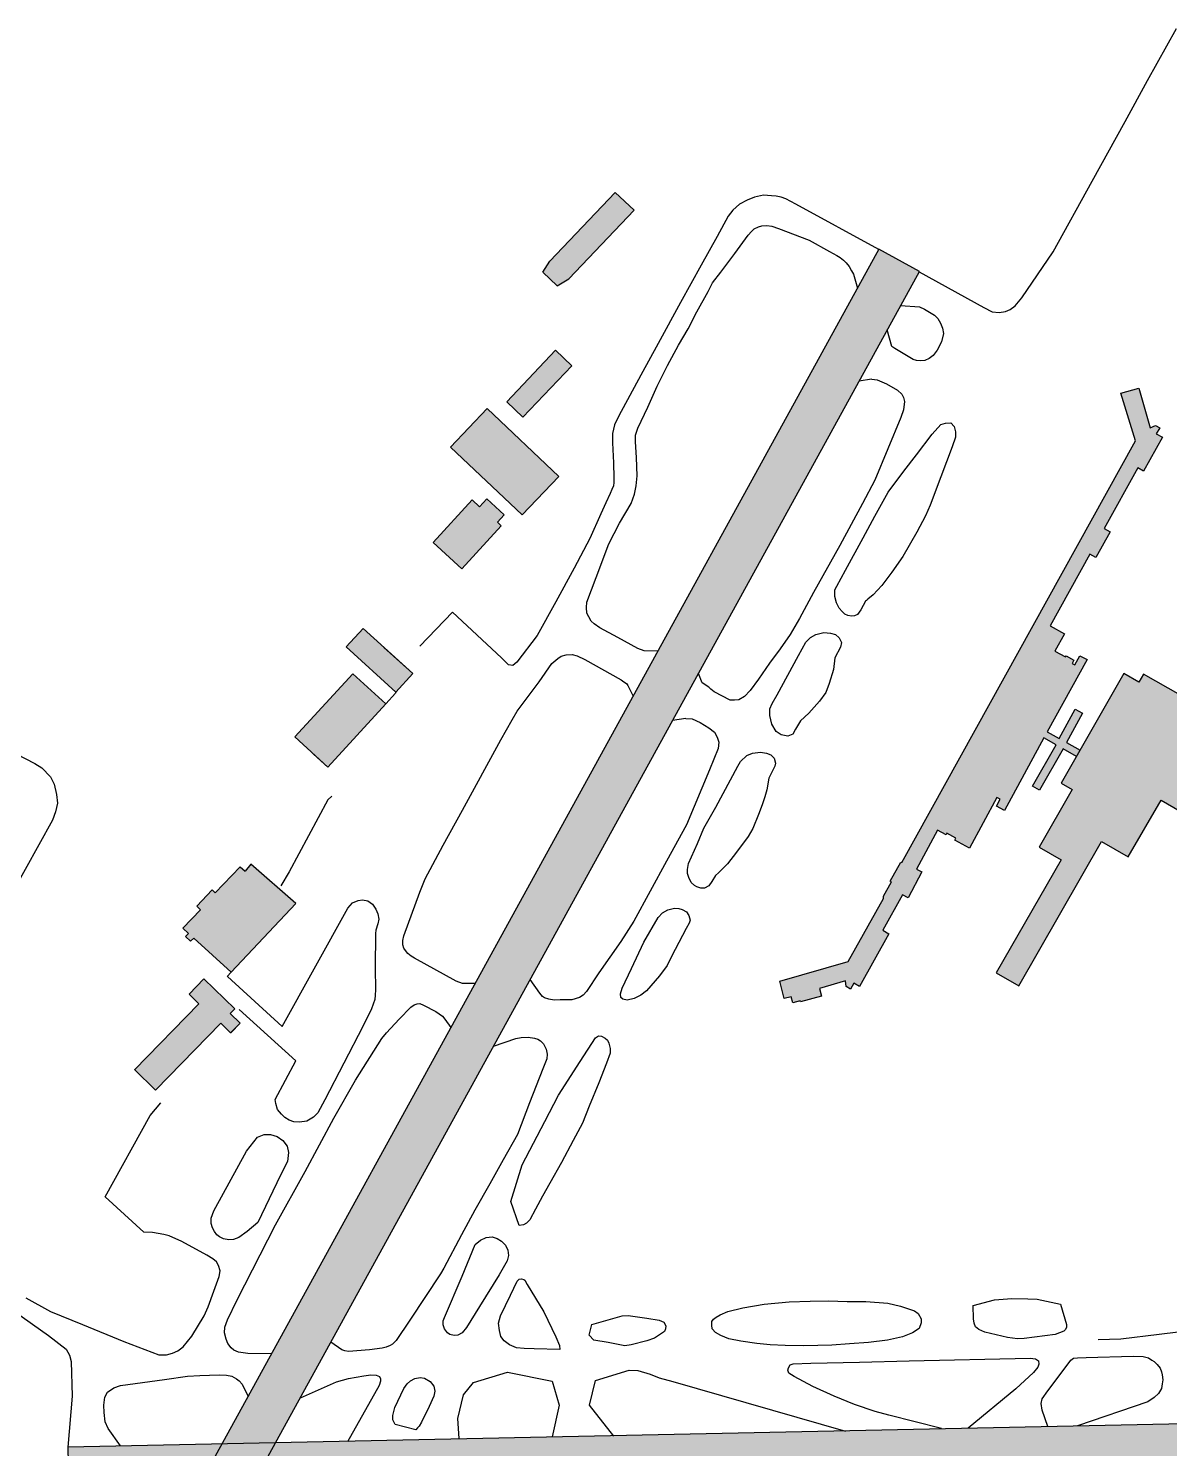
# Model space of a CAD drawing. Extents: x -83.3845 to -83.3284, y 46.6254 to 46.6791.
# Drawn here: x -83.36392 to -83.3457, y 46.65467 to 46.67734 of the extents above; entities that cross this region are included whole.
import ezdxf

# ---------------------------------------------------------------- set-up
doc = ezdxf.new("R2010")
doc.units = 0
doc.header["$MEASUREMENT"] = 0
for name, color, linetype in [('ramp', 7, 'Continuous'), ('runway', 250, 'Continuous'), ('taxiway', 130, 'Continuous')]:
    doc.layers.add(name, color=color, linetype=linetype)

msp = doc.modelspace()

# ---------------------------------------------------------------- hatches: boundary and pattern name
at = {"layer": 'ramp'}
h = msp.add_hatch(color=256, dxfattribs=at)
h.dxf.hatch_style = 1
h.paths.add_polyline_path([(-83.347649, 46.666114), (-83.347012, 46.667266), (-83.347129, 46.667329), (-83.34721, 46.667183), (-83.347253, 46.667206), (-83.347225, 46.667255), (-83.347349, 46.667325), (-83.347357, 46.667309), (-83.347527, 46.667402), (-83.347375, 46.667678), (-83.347605, 46.667804), (-83.346968, 46.668949), (-83.346872, 46.668896), (-83.346643, 46.669305), (-83.346742, 46.66936), (-83.346203, 46.670328), (-83.346112, 46.670276), (-83.34581, 46.670815), (-83.345909, 46.67087), (-83.345853, 46.670966), (-83.345921, 46.671002), (-83.346006, 46.670968), (-83.346186, 46.671602), (-83.346474, 46.67152), (-83.346242, 46.670757), (-83.34997, 46.664026), (-83.349986, 46.664034), (-83.350157, 46.663728), (-83.350139, 46.663717), (-83.350264, 46.663492), (-83.350262, 46.663453), (-83.350827, 46.662446), (-83.351922, 46.662132), (-83.351849, 46.661856), (-83.351737, 46.661885), (-83.35171, 46.661785), (-83.351593, 46.661816), (-83.351588, 46.661802), (-83.351255, 46.661891), (-83.351289, 46.662018), (-83.35087, 46.662138), (-83.350858, 46.662045), (-83.350789, 46.662007), (-83.350738, 46.662099), (-83.350645, 46.662047), (-83.350177, 46.66289), (-83.350273, 46.662945), (-83.349959, 46.663509), (-83.349873, 46.663462), (-83.349651, 46.663876), (-83.349739, 46.663923), (-83.349401, 46.664545), (-83.349263, 46.664471), (-83.349251, 46.664493), (-83.34911, 46.664417), (-83.349127, 46.664383), (-83.34889, 46.664254), (-83.348453, 46.665064), (-83.348403, 46.665036), (-83.348462, 46.664927), (-83.348333, 46.664857), (-83.347704, 46.66602), (-83.347505, 46.665904), (-83.347885, 46.665246), (-83.347773, 46.665183), (-83.347396, 46.665841), (-83.347183, 46.665721), (-83.347124, 46.665823), (-83.347342, 46.665944), (-83.347084, 46.666412), (-83.347203, 46.666476), (-83.347461, 46.666009)])
h.paths.add_polyline_path([(-83.344153, 46.666624), (-83.345216, 46.667233), (-83.345523, 46.666697), (-83.346113, 46.667035), (-83.346185, 46.666908), (-83.346424, 46.667045), (-83.347428, 46.665292), (-83.347249, 46.665191), (-83.347776, 46.664271), (-83.347428, 46.664071), (-83.348465, 46.662266), (-83.348103, 46.662059), (-83.346784, 46.664362), (-83.346355, 46.664116), (-83.345833, 46.665023), (-83.34526, 46.664694)])
h.paths.add_polyline_path([(-83.341142, 46.670595), (-83.341667, 46.670898), (-83.342489, 46.669477), (-83.341963, 46.669174)])
h.paths.add_polyline_path([(-83.342933, 46.675471), (-83.343132, 46.675572), (-83.342984, 46.67586), (-83.343698, 46.676227), (-83.344532, 46.674603), (-83.343855, 46.674255), (-83.343732, 46.674493), (-83.34352, 46.674383), (-83.343339, 46.674734), (-83.343553, 46.674845), (-83.34335, 46.675239), (-83.343114, 46.675119)])
h.paths.add_polyline_path([(-83.356593, 46.671277), (-83.357177, 46.670658), (-83.356033, 46.669575), (-83.355448, 46.670191)])
h.paths.add_polyline_path([(-83.358244, 46.667462), (-83.358575, 46.667762), (-83.358843, 46.667468), (-83.358051, 46.666746), (-83.357781, 46.667042)])
h = msp.add_hatch(color=256, dxfattribs=at)
h.dxf.hatch_style = 1
h.paths.add_polyline_path([(-83.355591, 46.67363), (-83.355703, 46.673452), (-83.355474, 46.673232), (-83.355289, 46.673345), (-83.354247, 46.67444), (-83.354549, 46.674726)])
h.paths.add_polyline_path([(-83.35628, 46.671382), (-83.356024, 46.671138), (-83.355244, 46.671959), (-83.3555, 46.672204)])
h.paths.add_polyline_path([(-83.357455, 46.669138), (-83.357, 46.668718), (-83.356369, 46.669404), (-83.356431, 46.66946), (-83.356323, 46.669579), (-83.3566, 46.669833), (-83.356718, 46.669706), (-83.356835, 46.669815)])
h.paths.add_polyline_path([(-83.35965, 46.663374), (-83.360365, 46.664), (-83.36046, 46.66389), (-83.360537, 46.663957), (-83.360938, 46.663542), (-83.360985, 46.663589), (-83.361231, 46.663332), (-83.361172, 46.663273), (-83.361455, 46.662979), (-83.361363, 46.662894), (-83.361411, 46.662844), (-83.36133, 46.662769), (-83.361279, 46.662819), (-83.360679, 46.662277)])
h.paths.add_polyline_path([(-83.360847, 46.661461), (-83.360691, 46.661309), (-83.36054, 46.661463), (-83.360697, 46.661616), (-83.360625, 46.66169), (-83.361116, 46.662168), (-83.361352, 46.661924), (-83.361198, 46.661773), (-83.362226, 46.66072), (-83.361891, 46.660392)])
h = msp.add_hatch(color=256, dxfattribs=at)
h.dxf.hatch_style = 1
h.paths.add_polyline_path([(-83.358057, 46.666732), (-83.358051, 46.666746), (-83.358843, 46.667468), (-83.358575, 46.667762), (-83.357781, 46.667042), (-83.358051, 46.666746), (-83.358057, 46.666732), (-83.358214, 46.666559), (-83.359136, 46.665549), (-83.359663, 46.666031), (-83.35874, 46.667038), (-83.358214, 46.666559)])
at = {"layer": 'runway'}
h = msp.add_hatch(color=256, dxfattribs=at)
h.dxf.hatch_style = 1
h.paths.add_polyline_path([(-83.366143, 46.666822), (-83.366389, 46.666956), (-83.366631, 46.667091), (-83.384496, 46.634598), (-83.384009, 46.634332)])
h.paths.add_polyline_path([(-83.349693, 46.673457), (-83.349695, 46.673459), (-83.350339, 46.673818), (-83.36083, 46.654743), (-83.359975, 46.654761)])
h.paths.add_polyline_path([(-83.360284, 46.654198), (-83.361139, 46.65418), (-83.371786, 46.634821), (-83.371137, 46.634464)])
h.paths.add_polyline_path([(-83.359975, 46.654761), (-83.36083, 46.654743), (-83.361139, 46.65418), (-83.360284, 46.654198)])
h.paths.add_polyline_path([(-83.36083, 46.654743), (-83.363291, 46.654692), (-83.363278, 46.654135), (-83.361139, 46.65418)])
h.paths.add_polyline_path([(-83.344763, 46.654522), (-83.344454, 46.655085), (-83.359975, 46.654761), (-83.360284, 46.654198)])
h.paths.add_polyline_path([(-83.335893, 46.655263), (-83.343813, 46.655098), (-83.344122, 46.654536), (-83.336201, 46.654701)])
h.paths.add_polyline_path([(-83.331015, 46.655365), (-83.335251, 46.655277), (-83.33556, 46.654715), (-83.330998, 46.65481)])
h.paths.add_polyline_path([(-83.333809, 46.657898), (-83.334296, 46.658167), (-83.335893, 46.655263), (-83.335251, 46.655277)])
h.paths.add_polyline_path([(-83.33556, 46.654715), (-83.336201, 46.654701), (-83.349404, 46.63069), (-83.348762, 46.630704)])
h.paths.add_polyline_path([(-83.335251, 46.655277), (-83.335893, 46.655263), (-83.336201, 46.654701), (-83.33556, 46.654715)])
h.paths.add_polyline_path([(-83.343813, 46.655098), (-83.344454, 46.655085), (-83.344763, 46.654522), (-83.344122, 46.654536)])
h.paths.add_polyline_path([(-83.349072, 46.630141), (-83.349714, 46.630128), (-83.352163, 46.625673), (-83.351676, 46.625405)])
h.paths.add_polyline_path([(-83.348762, 46.630704), (-83.349404, 46.63069), (-83.349714, 46.630128), (-83.349072, 46.630141)])
h.paths.add_polyline_path([(-83.330367, 46.630529), (-83.330384, 46.631085), (-83.348762, 46.630704), (-83.349072, 46.630141)])
h.paths.add_polyline_path([(-83.349404, 46.63069), (-83.36189, 46.630431), (-83.361879, 46.629876), (-83.349714, 46.630128)])
h.paths.add_polyline_path([(-83.335872, 46.669536), (-83.335882, 46.669542), (-83.336359, 46.669804), (-83.344454, 46.655085), (-83.343813, 46.655098)])
h.paths.add_polyline_path([(-83.344122, 46.654536), (-83.344763, 46.654522), (-83.351547, 46.642186), (-83.35106, 46.641919)])

# ---------------------------------------------------------------- linework, layer by layer
at = {"layer": 'ramp'}
for p, q in [((-83.355591, 46.67363), (-83.354549, 46.674726)), ((-83.354549, 46.674726), (-83.354247, 46.67444)), ((-83.354247, 46.67444), (-83.35529, 46.673345)), ((-83.355703, 46.673452), (-83.355591, 46.67363)), ((-83.355474, 46.673232), (-83.355703, 46.673452)), ((-83.355474, 46.673232), (-83.35529, 46.673345)), ((-83.35628, 46.671382), (-83.3555, 46.672204)), ((-83.3555, 46.672204), (-83.355244, 46.671959)), ((-83.355244, 46.671959), (-83.356024, 46.671138)), ((-83.346474, 46.67152), (-83.346186, 46.671602)), ((-83.346242, 46.670757), (-83.346474, 46.67152)), ((-83.346186, 46.671602), (-83.346006, 46.670968)), ((-83.357177, 46.670658), (-83.356593, 46.671277)), ((-83.355448, 46.670191), (-83.356593, 46.671277)), ((-83.356281, 46.671382), (-83.356024, 46.671138)), ((-83.346006, 46.670968), (-83.345921, 46.671002)), ((-83.345921, 46.671002), (-83.345853, 46.670966)), ((-83.34581, 46.670815), (-83.346112, 46.670276)), ((-83.345853, 46.670966), (-83.345909, 46.67087)), ((-83.345909, 46.67087), (-83.34581, 46.670815)), ((-83.357177, 46.670658), (-83.356033, 46.669575)), ((-83.34997, 46.664026), (-83.346242, 46.670757)), ((-83.34997, 46.664026), (-83.346242, 46.670757)), ((-83.346203, 46.670328), (-83.346742, 46.66936)), ((-83.346112, 46.670276), (-83.346203, 46.670328)), ((-83.356033, 46.669575), (-83.355448, 46.670191)), ((-83.356835, 46.669815), (-83.357455, 46.669138)), ((-83.356718, 46.669706), (-83.356835, 46.669815)), ((-83.3566, 46.669833), (-83.356718, 46.669706)), ((-83.356323, 46.669579), (-83.3566, 46.669833)), ((-83.356431, 46.66946), (-83.356323, 46.669579)), ((-83.356369, 46.669404), (-83.356431, 46.66946)), ((-83.357, 46.668718), (-83.356369, 46.669404)), ((-83.356369, 46.669404), (-83.356999, 46.668718)), ((-83.346643, 46.669305), (-83.346872, 46.668896)), ((-83.346742, 46.66936), (-83.346643, 46.669305)), ((-83.357455, 46.669138), (-83.357, 46.668718)), ((-83.346968, 46.668949), (-83.347605, 46.667804)), ((-83.346872, 46.668896), (-83.346968, 46.668949)), ((-83.358575, 46.667762), (-83.358843, 46.667468)), ((-83.357781, 46.667042), (-83.358575, 46.667762)), ((-83.347605, 46.667804), (-83.347375, 46.667678)), ((-83.347375, 46.667678), (-83.347527, 46.667402)), ((-83.358843, 46.667468), (-83.358051, 46.666746)), ((-83.358244, 46.667462), (-83.357781, 46.667042)), ((-83.347527, 46.667402), (-83.347357, 46.667309)), ((-83.347012, 46.667266), (-83.347649, 46.666114)), ((-83.347357, 46.667309), (-83.347349, 46.667325)), ((-83.347349, 46.667325), (-83.347225, 46.667255)), ((-83.347225, 46.667255), (-83.347253, 46.667206)), ((-83.347253, 46.667206), (-83.34721, 46.667183)), ((-83.34721, 46.667183), (-83.347129, 46.667329)), ((-83.347129, 46.667329), (-83.347012, 46.667266)), ((-83.359663, 46.666031), (-83.358739, 46.667039)), ((-83.358741, 46.667038), (-83.358213, 46.666558)), ((-83.357781, 46.667042), (-83.358051, 46.666746)), ((-83.346424, 46.667045), (-83.347428, 46.665292)), ((-83.346185, 46.666908), (-83.346424, 46.667045)), ((-83.346113, 46.667035), (-83.346185, 46.666908)), ((-83.345523, 46.666697), (-83.346113, 46.667035)), ((-83.358214, 46.666559), (-83.359136, 46.665549)), ((-83.358214, 46.666559), (-83.359136, 46.665549)), ((-83.347461, 46.666009), (-83.347203, 46.666476)), ((-83.347203, 46.666476), (-83.347084, 46.666412)), ((-83.347084, 46.666412), (-83.347342, 46.665944)), ((-83.359136, 46.665549), (-83.359663, 46.666031)), ((-83.347704, 46.66602), (-83.348333, 46.664857)), ((-83.347505, 46.665904), (-83.347704, 46.66602)), ((-83.347649, 46.666114), (-83.347461, 46.666009)), ((-83.347885, 46.665246), (-83.347505, 46.665904)), ((-83.347396, 46.665841), (-83.347773, 46.665183)), ((-83.347183, 46.665721), (-83.347396, 46.665841)), ((-83.347342, 46.665944), (-83.347123, 46.665823)), ((-83.359136, 46.665549), (-83.359366, 46.665759)), ((-83.347773, 46.665183), (-83.347885, 46.665246)), ((-83.347249, 46.665191), (-83.347776, 46.664271)), ((-83.347428, 46.665292), (-83.347249, 46.665191)), ((-83.348453, 46.665064), (-83.34889, 46.664254)), ((-83.348462, 46.664927), (-83.348403, 46.665036)), ((-83.348333, 46.664857), (-83.348462, 46.664927)), ((-83.348403, 46.665036), (-83.348453, 46.665064)), ((-83.346355, 46.664116), (-83.345833, 46.665023)), ((-83.345833, 46.665023), (-83.34526, 46.664694)), ((-83.349401, 46.664545), (-83.349739, 46.663923)), ((-83.349263, 46.664471), (-83.349401, 46.664545)), ((-83.349251, 46.664493), (-83.349263, 46.664471)), ((-83.34911, 46.664417), (-83.349251, 46.664493)), ((-83.349127, 46.664383), (-83.34911, 46.664417)), ((-83.34889, 46.664254), (-83.349127, 46.664383)), ((-83.348103, 46.662059), (-83.346784, 46.664362)), ((-83.347776, 46.664271), (-83.347428, 46.664071)), ((-83.346784, 46.664362), (-83.346355, 46.664116)), ((-83.360365, 46.664), (-83.36046, 46.66389)), ((-83.35965, 46.663374), (-83.360365, 46.664)), ((-83.350157, 46.663728), (-83.349986, 46.664034)), ((-83.349986, 46.664034), (-83.34997, 46.664026)), ((-83.347428, 46.664071), (-83.348465, 46.662266)), ((-83.360537, 46.663957), (-83.360938, 46.663542)), ((-83.360537, 46.663957), (-83.36046, 46.66389)), ((-83.349651, 46.663876), (-83.349873, 46.663462)), ((-83.349739, 46.663923), (-83.349651, 46.663876)), ((-83.360985, 46.663589), (-83.361231, 46.663332)), ((-83.360938, 46.663542), (-83.360985, 46.663589)), ((-83.350264, 46.663492), (-83.350139, 46.663717)), ((-83.350139, 46.663717), (-83.350157, 46.663728)), ((-83.361231, 46.663332), (-83.361172, 46.663273)), ((-83.35965, 46.663374), (-83.360679, 46.662277)), ((-83.360679, 46.662277), (-83.35965, 46.663374)), ((-83.350827, 46.662446), (-83.350262, 46.663453)), ((-83.350827, 46.662446), (-83.350262, 46.663453)), ((-83.349959, 46.663509), (-83.350273, 46.662945)), ((-83.350262, 46.663453), (-83.350264, 46.663492)), ((-83.350262, 46.663453), (-83.350264, 46.663492)), ((-83.349873, 46.663462), (-83.349959, 46.663509)), ((-83.361172, 46.663273), (-83.361455, 46.662979)), ((-83.361455, 46.662979), (-83.361363, 46.662894)), ((-83.361363, 46.662894), (-83.361411, 46.662844)), ((-83.361411, 46.662844), (-83.36133, 46.662769)), ((-83.350177, 46.66289), (-83.350645, 46.662047)), ((-83.350273, 46.662945), (-83.350177, 46.66289)), ((-83.36133, 46.662769), (-83.361279, 46.662819)), ((-83.361279, 46.662819), (-83.360679, 46.662277)), ((-83.351922, 46.662132), (-83.350827, 46.662446)), ((-83.351922, 46.662132), (-83.350827, 46.662446)), ((-83.361116, 46.662168), (-83.361352, 46.661924)), ((-83.360625, 46.66169), (-83.361116, 46.662168)), ((-83.351849, 46.661856), (-83.351922, 46.662132)), ((-83.351849, 46.661856), (-83.351922, 46.662132)), ((-83.35087, 46.662138), (-83.351289, 46.662018)), ((-83.35087, 46.662138), (-83.351289, 46.662018)), ((-83.351289, 46.662018), (-83.351255, 46.661891)), ((-83.351289, 46.662018), (-83.351255, 46.661891)), ((-83.350858, 46.662045), (-83.35087, 46.662138)), ((-83.350858, 46.662045), (-83.35087, 46.662138)), ((-83.350789, 46.662007), (-83.350858, 46.662045)), ((-83.350789, 46.662007), (-83.350858, 46.662045)), ((-83.350738, 46.662099), (-83.350789, 46.662007)), ((-83.350645, 46.662047), (-83.350738, 46.662099)), ((-83.361198, 46.661773), (-83.362227, 46.660719)), ((-83.361352, 46.661924), (-83.361198, 46.661773)), ((-83.351737, 46.661885), (-83.351849, 46.661856)), ((-83.351737, 46.661885), (-83.351849, 46.661856)), ((-83.35171, 46.661785), (-83.351737, 46.661885)), ((-83.35171, 46.661785), (-83.351737, 46.661885)), ((-83.351593, 46.661816), (-83.35171, 46.661785)), ((-83.351593, 46.661816), (-83.35171, 46.661785)), ((-83.351588, 46.661802), (-83.351593, 46.661816)), ((-83.351588, 46.661802), (-83.351593, 46.661816)), ((-83.351255, 46.661891), (-83.351588, 46.661802)), ((-83.351255, 46.661891), (-83.351588, 46.661802)), ((-83.360697, 46.661616), (-83.360625, 46.66169)), ((-83.36054, 46.661463), (-83.360697, 46.661616)), ((-83.360847, 46.661461), (-83.361891, 46.660392)), ((-83.361891, 46.660392), (-83.360847, 46.661461)), ((-83.360691, 46.661309), (-83.360847, 46.661461)), ((-83.360847, 46.661461), (-83.360691, 46.661309)), ((-83.360691, 46.661309), (-83.36054, 46.661463)), ((-83.360689, 46.66131), (-83.360691, 46.661309)), ((-83.36054, 46.661463), (-83.360689, 46.66131)), ((-83.362226, 46.66072), (-83.361891, 46.660392))]:
    msp.add_line(p, q, dxfattribs=at)
at = {"layer": 'ramp', "linetype": 'ByBlock'}
msp.add_line((-83.348465, 46.662266), (-83.348103, 46.662059), dxfattribs=at)
at = {"layer": 'runway'}
for p, q in [((-83.350339, 46.673818), (-83.371786, 46.634822)), ((-83.349691, 46.67346), (-83.350339, 46.673818)), ((-83.371136, 46.634465), (-83.349691, 46.67346)), ((-83.33101, 46.655365), (-83.363291, 46.654692)), ((-83.363291, 46.654692), (-83.363278, 46.654135))]:
    msp.add_line(p, q, dxfattribs=at)
at = {"layer": 'taxiway'}
for p, q in [((-83.346046, 46.676511), (-83.345587, 46.677344)), ((-83.346406, 46.675859), (-83.346046, 46.676511)), ((-83.346933, 46.674903), (-83.346406, 46.675859)), ((-83.347553, 46.673778), (-83.346933, 46.674903)), ((-83.352327, 46.674648), (-83.352441, 46.674602)), ((-83.352182, 46.674679), (-83.352327, 46.674648)), ((-83.352053, 46.674673), (-83.352182, 46.674679)), ((-83.351977, 46.674663), (-83.352053, 46.674673)), ((-83.3519, 46.674647), (-83.351977, 46.674663)), ((-83.351824, 46.674621), (-83.3519, 46.674647)), ((-83.35267, 46.674443), (-83.352747, 46.674346)), ((-83.352564, 46.674536), (-83.35267, 46.674443)), ((-83.352441, 46.674602), (-83.352564, 46.674536)), ((-83.351665, 46.674538), (-83.351824, 46.674621)), ((-83.350337, 46.673814), (-83.351665, 46.674538)), ((-83.352747, 46.674346), (-83.352923, 46.674022)), ((-83.35226, 46.674175), (-83.352206, 46.67419)), ((-83.352206, 46.67419), (-83.35213, 46.674195)), ((-83.35213, 46.674195), (-83.352046, 46.674185)), ((-83.352046, 46.674185), (-83.35194, 46.674148)), ((-83.352923, 46.674022), (-83.353175, 46.673565)), ((-83.352641, 46.673749), (-83.352427, 46.674041)), ((-83.352427, 46.674041), (-83.352374, 46.674103)), ((-83.352374, 46.674103), (-83.352328, 46.674144)), ((-83.352328, 46.674144), (-83.35226, 46.674175)), ((-83.35194, 46.674148), (-83.351453, 46.673962)), ((-83.351453, 46.673962), (-83.351125, 46.673781)), ((-83.352863, 46.673451), (-83.352641, 46.673749)), ((-83.351125, 46.673781), (-83.351011, 46.673719)), ((-83.348058, 46.673044), (-83.347553, 46.673778)), ((-83.353175, 46.673565), (-83.353504, 46.672969)), ((-83.351011, 46.673719), (-83.350958, 46.673688)), ((-83.350958, 46.673688), (-83.350905, 46.673642)), ((-83.350905, 46.673642), (-83.350859, 46.673601)), ((-83.350859, 46.673601), (-83.350814, 46.673544)), ((-83.350814, 46.673544), (-83.350776, 46.673472)), ((-83.353062, 46.673143), (-83.352993, 46.673281)), ((-83.352993, 46.673281), (-83.352863, 46.673451)), ((-83.350776, 46.673472), (-83.350745, 46.67342)), ((-83.350745, 46.67342), (-83.350681, 46.673197)), ((-83.349695, 46.673459), (-83.34866, 46.672886)), ((-83.353245, 46.672819), (-83.353062, 46.673143)), ((-83.348164, 46.672915), (-83.348058, 46.673044)), ((-83.353504, 46.672969), (-83.353864, 46.672311)), ((-83.353383, 46.672547), (-83.353245, 46.672819)), ((-83.349991, 46.672921), (-83.349688, 46.672898)), ((-83.349688, 46.672898), (-83.349612, 46.672862)), ((-83.349612, 46.672862), (-83.349452, 46.672764)), ((-83.34866, 46.672886), (-83.34853, 46.672818)), ((-83.34853, 46.672818), (-83.348416, 46.672808)), ((-83.348416, 46.672808), (-83.348317, 46.672823)), ((-83.348317, 46.672823), (-83.348241, 46.672854)), ((-83.348241, 46.672854), (-83.348164, 46.672915)), ((-83.349452, 46.672764), (-83.349399, 46.672713)), ((-83.349399, 46.672713), (-83.349353, 46.672635)), ((-83.349353, 46.672635), (-83.349323, 46.672558)), ((-83.353536, 46.672285), (-83.353383, 46.672547)), ((-83.350131, 46.672267), (-83.350205, 46.672531)), ((-83.349308, 46.67247), (-83.349339, 46.672342)), ((-83.349323, 46.672558), (-83.349308, 46.67247)), ((-83.353864, 46.672311), (-83.354139, 46.671808)), ((-83.353712, 46.671961), (-83.353536, 46.672285)), ((-83.350086, 46.672231), (-83.350131, 46.672267)), ((-83.349789, 46.67206), (-83.350086, 46.672231)), ((-83.349408, 46.672208), (-83.349469, 46.672121)), ((-83.349339, 46.672342), (-83.349408, 46.672208)), ((-83.35388, 46.671632), (-83.353712, 46.671961)), ((-83.349735, 46.67204), (-83.349789, 46.67206)), ((-83.349675, 46.672034), (-83.349735, 46.67204)), ((-83.349606, 46.672039), (-83.349675, 46.672034)), ((-83.349537, 46.672075), (-83.349606, 46.672039)), ((-83.349469, 46.672121), (-83.349537, 46.672075)), ((-83.354139, 46.671808), (-83.354315, 46.671484)), ((-83.350455, 46.671742), (-83.350655, 46.671713)), ((-83.350452, 46.671743), (-83.350368, 46.671732)), ((-83.350368, 46.671732), (-83.350216, 46.67167)), ((-83.354315, 46.671484), (-83.354491, 46.67116)), ((-83.354026, 46.671298), (-83.35388, 46.671632)), ((-83.350216, 46.67167), (-83.350041, 46.671567)), ((-83.350041, 46.671567), (-83.349973, 46.671505)), ((-83.349973, 46.671505), (-83.349943, 46.671449)), ((-83.354186, 46.670959), (-83.354026, 46.671298)), ((-83.349943, 46.671253), (-83.349989, 46.67113)), ((-83.349943, 46.671449), (-83.349927, 46.671387)), ((-83.349927, 46.671387), (-83.349943, 46.671253)), ((-83.35456, 46.671017), (-83.35459, 46.670878)), ((-83.354491, 46.67116), (-83.35456, 46.671017)), ((-83.349989, 46.67113), (-83.350403, 46.670133)), ((-83.349487, 46.670866), (-83.349349, 46.67102)), ((-83.349349, 46.67102), (-83.349273, 46.671041)), ((-83.349273, 46.671041), (-83.349189, 46.671045)), ((-83.349189, 46.671045), (-83.349136, 46.670989)), ((-83.35459, 46.670878), (-83.354591, 46.670729)), ((-83.354225, 46.670851), (-83.354186, 46.670959)), ((-83.354225, 46.670743), (-83.354225, 46.670851)), ((-83.349739, 46.670538), (-83.349487, 46.670866)), ((-83.349114, 46.670819), (-83.349167, 46.670665)), ((-83.349136, 46.670989), (-83.349114, 46.670901)), ((-83.349114, 46.670901), (-83.349114, 46.670819)), ((-83.354591, 46.670729), (-83.354576, 46.67041)), ((-83.35421, 46.670491), (-83.354225, 46.670743)), ((-83.349167, 46.670665), (-83.349351, 46.670182)), ((-83.354576, 46.67041), (-83.354569, 46.670168)), ((-83.354196, 46.670198), (-83.35421, 46.670491)), ((-83.349938, 46.670276), (-83.349739, 46.670538)), ((-83.354569, 46.670096), (-83.354577, 46.670039)), ((-83.354569, 46.670168), (-83.354569, 46.670096)), ((-83.354212, 46.670038), (-83.354196, 46.670198)), ((-83.350403, 46.670133), (-83.350602, 46.669758)), ((-83.35019, 46.669937), (-83.349938, 46.670276)), ((-83.349351, 46.670182), (-83.34952, 46.66973)), ((-83.354631, 46.669916), (-83.354699, 46.669767)), ((-83.3546, 46.669983), (-83.354631, 46.669916)), ((-83.354577, 46.670039), (-83.3546, 46.669983)), ((-83.354296, 46.669761), (-83.354242, 46.669905)), ((-83.354242, 46.669905), (-83.354212, 46.670038)), ((-83.350404, 46.669557), (-83.35019, 46.669937)), ((-83.354699, 46.669767), (-83.354776, 46.669593)), ((-83.354479, 46.669442), (-83.354296, 46.669761)), ((-83.350602, 46.669758), (-83.350961, 46.66909)), ((-83.34952, 46.66973), (-83.349596, 46.66956)), ((-83.354776, 46.669593), (-83.354952, 46.669202)), ((-83.354648, 46.669114), (-83.354479, 46.669442)), ((-83.350588, 46.669213), (-83.350404, 46.669557)), ((-83.349596, 46.66956), (-83.349734, 46.669303)), ((-83.354952, 46.669202), (-83.355205, 46.668724)), ((-83.35087, 46.668694), (-83.350588, 46.669213)), ((-83.349734, 46.669303), (-83.349956, 46.668913)), ((-83.354855, 46.668579), (-83.354648, 46.669114)), ((-83.350961, 46.66909), (-83.351382, 46.668335)), ((-83.349956, 46.668913), (-83.350132, 46.668661)), ((-83.355205, 46.668724), (-83.355495, 46.66819)), ((-83.355, 46.668184), (-83.354855, 46.668579)), ((-83.351008, 46.668437), (-83.35087, 46.668694)), ((-83.350132, 46.668661), (-83.350292, 46.66845)), ((-83.351382, 46.668335), (-83.351604, 46.667924)), ((-83.351039, 46.66838), (-83.351008, 46.668437)), ((-83.351039, 46.668272), (-83.351039, 46.66838)), ((-83.35043, 46.668302), (-83.350513, 46.66823)), ((-83.350292, 46.66845), (-83.35043, 46.668302)), ((-83.355495, 46.66819), (-83.355794, 46.667651)), ((-83.355008, 46.668096), (-83.355, 46.668184)), ((-83.355001, 46.668009), (-83.355008, 46.668096)), ((-83.351016, 46.668175), (-83.351039, 46.668272)), ((-83.350971, 46.668087), (-83.351016, 46.668175)), ((-83.350925, 46.668035), (-83.350971, 46.668087)), ((-83.350628, 46.668061), (-83.350682, 46.667988)), ((-83.350552, 46.668199), (-83.350628, 46.668061)), ((-83.350537, 46.668209), (-83.350552, 46.668199)), ((-83.350513, 46.66823), (-83.350537, 46.668209)), ((-83.357149, 46.668024), (-83.357668, 46.66748)), ((-83.356366, 46.667292), (-83.357149, 46.668024)), ((-83.35497, 46.667947), (-83.355001, 46.668009)), ((-83.354932, 46.66788), (-83.35497, 46.667947)), ((-83.354887, 46.667839), (-83.354932, 46.66788)), ((-83.354796, 46.667772), (-83.354887, 46.667839)), ((-83.351604, 46.667924), (-83.351756, 46.667667)), ((-83.35088, 46.667994), (-83.350925, 46.668035)), ((-83.350834, 46.667968), (-83.35088, 46.667994)), ((-83.350773, 46.667958), (-83.350834, 46.667968)), ((-83.350727, 46.667963), (-83.350773, 46.667958)), ((-83.350682, 46.667988), (-83.350727, 46.667963)), ((-83.355794, 46.667651), (-83.356122, 46.667224)), ((-83.354506, 46.667617), (-83.354796, 46.667772)), ((-83.354187, 46.667441), (-83.354506, 46.667617)), ((-83.351756, 46.667667), (-83.351917, 46.667436)), ((-83.351505, 46.667543), (-83.351429, 46.66762)), ((-83.351429, 46.66762), (-83.351345, 46.667666)), ((-83.351345, 46.667666), (-83.351216, 46.667697)), ((-83.351216, 46.667697), (-83.351109, 46.667686)), ((-83.351109, 46.667686), (-83.351033, 46.667665)), ((-83.351033, 46.667665), (-83.350972, 46.667614)), ((-83.350972, 46.667614), (-83.350934, 46.667542)), ((-83.354088, 46.667405), (-83.354187, 46.667441)), ((-83.353871, 46.667399), (-83.354088, 46.667405)), ((-83.351917, 46.667436), (-83.352085, 46.66721)), ((-83.35162, 46.667332), (-83.351505, 46.667543)), ((-83.35095, 46.667465), (-83.351041, 46.667295)), ((-83.350934, 46.667542), (-83.35095, 46.667465)), ((-83.356252, 46.667184), (-83.356366, 46.667292)), ((-83.356183, 46.667173), (-83.356252, 46.667184)), ((-83.356122, 46.667224), (-83.356183, 46.667173)), ((-83.355765, 46.66691), (-83.355559, 46.667203)), ((-83.355559, 46.667203), (-83.355467, 46.667285)), ((-83.355467, 46.667285), (-83.355414, 46.667321)), ((-83.355414, 46.667321), (-83.35533, 46.667341)), ((-83.35533, 46.667341), (-83.355238, 46.667346)), ((-83.355238, 46.667346), (-83.355155, 46.667325)), ((-83.355155, 46.667325), (-83.355033, 46.667268)), ((-83.355033, 46.667268), (-83.354455, 46.666943)), ((-83.352085, 46.66721), (-83.352261, 46.666953)), ((-83.351964, 46.666706), (-83.35162, 46.667332)), ((-83.351041, 46.667295), (-83.351065, 46.66711)), ((-83.354455, 46.666943), (-83.354409, 46.666912)), ((-83.35316, 46.666898), (-83.35322, 46.667046)), ((-83.352261, 46.666953), (-83.352391, 46.666774)), ((-83.351065, 46.66711), (-83.351134, 46.666884)), ((-83.366143, 46.666823), (-83.363819, 46.665606)), ((-83.358057, 46.666732), (-83.358214, 46.666559)), ((-83.358051, 46.666746), (-83.358057, 46.666732)), ((-83.356116, 46.666442), (-83.355765, 46.66691)), ((-83.354409, 46.666912), (-83.354371, 46.666886)), ((-83.354371, 46.666886), (-83.354348, 46.666855)), ((-83.354348, 46.666855), (-83.354262, 46.666685)), ((-83.353053, 46.666826), (-83.35316, 46.666898)), ((-83.353023, 46.666796), (-83.353053, 46.666826)), ((-83.35297, 46.666754), (-83.353023, 46.666796)), ((-83.352711, 46.66662), (-83.35297, 46.666754)), ((-83.352391, 46.666774), (-83.352482, 46.666676)), ((-83.352041, 46.666567), (-83.351964, 46.666706)), ((-83.351187, 46.66674), (-83.351287, 46.666601)), ((-83.351134, 46.666884), (-83.351187, 46.66674)), ((-83.352642, 46.66662), (-83.352711, 46.66662)), ((-83.352574, 46.666625), (-83.352642, 46.66662)), ((-83.352482, 46.666676), (-83.352574, 46.666625)), ((-83.352079, 46.66648), (-83.352041, 46.666567)), ((-83.352079, 46.666372), (-83.352079, 46.66648)), ((-83.351287, 46.666601), (-83.351455, 46.666411)), ((-83.356377, 46.665985), (-83.356193, 46.666304)), ((-83.356193, 46.666304), (-83.356116, 46.666442)), ((-83.35342, 46.666328), (-83.353635, 46.666293)), ((-83.35342, 46.666328), (-83.353321, 46.666323)), ((-83.353321, 46.666323), (-83.353192, 46.666261)), ((-83.353192, 46.666261), (-83.353055, 46.666178)), ((-83.352049, 46.666233), (-83.352079, 46.666372)), ((-83.351592, 46.666288), (-83.351669, 46.666155)), ((-83.351455, 46.666411), (-83.351592, 46.666288)), ((-83.353055, 46.666178), (-83.352964, 46.666106)), ((-83.352964, 46.666106), (-83.352918, 46.666029)), ((-83.352918, 46.666029), (-83.352895, 46.665947)), ((-83.351981, 46.666119), (-83.352049, 46.666233)), ((-83.351897, 46.666063), (-83.351981, 46.666119)), ((-83.351791, 46.666042), (-83.351897, 46.666063)), ((-83.351714, 46.666078), (-83.351791, 46.666042)), ((-83.351669, 46.666155), (-83.351714, 46.666078)), ((-83.356988, 46.664861), (-83.356377, 46.665985)), ((-83.352903, 46.665849), (-83.353041, 46.665505)), ((-83.352895, 46.665947), (-83.352903, 46.665849)), ((-83.363819, 46.665606), (-83.363705, 46.665539)), ((-83.352943, 46.664913), (-83.352592, 46.665565)), ((-83.352592, 46.665565), (-83.352546, 46.665642)), ((-83.352546, 46.665642), (-83.352446, 46.665735)), ((-83.352446, 46.665735), (-83.352355, 46.665775)), ((-83.352355, 46.665775), (-83.352226, 46.665786)), ((-83.352226, 46.665786), (-83.352134, 46.665775)), ((-83.352134, 46.665775), (-83.352066, 46.665744)), ((-83.351998, 46.665564), (-83.352097, 46.665374)), ((-83.352066, 46.665744), (-83.352012, 46.665693)), ((-83.352012, 46.665693), (-83.35199, 46.665615)), ((-83.35199, 46.665615), (-83.351998, 46.665564)), ((-83.363705, 46.665539), (-83.363568, 46.665395)), ((-83.363568, 46.665395), (-83.363508, 46.665277)), ((-83.353041, 46.665505), (-83.353409, 46.664631)), ((-83.352097, 46.665374), (-83.352128, 46.665189)), ((-83.363508, 46.665277), (-83.36347, 46.665112)), ((-83.36347, 46.665112), (-83.363455, 46.664973)), ((-83.352128, 46.665189), (-83.352158, 46.665076)), ((-83.363455, 46.664973), (-83.363486, 46.664834)), ((-83.359136, 46.66503), (-83.359756, 46.663879)), ((-83.359075, 46.665086), (-83.359136, 46.66503)), ((-83.353135, 46.664574), (-83.352943, 46.664913)), ((-83.352204, 46.664947), (-83.352258, 46.664793)), ((-83.352158, 46.665076), (-83.352204, 46.664947)), ((-83.363532, 46.664701), (-83.36419, 46.663519)), ((-83.363486, 46.664834), (-83.363532, 46.664701)), ((-83.357294, 46.664305), (-83.356988, 46.664861)), ((-83.352258, 46.664793), (-83.35235, 46.664572)), ((-83.353409, 46.664631), (-83.35373, 46.664046)), ((-83.353234, 46.664333), (-83.353135, 46.664574)), ((-83.352427, 46.664444), (-83.35261, 46.664192)), ((-83.35235, 46.664572), (-83.352427, 46.664444)), ((-83.357585, 46.663766), (-83.357294, 46.664305)), ((-83.35338, 46.664009), (-83.353234, 46.664333)), ((-83.35373, 46.664046), (-83.35425, 46.66309)), ((-83.353395, 46.663916), (-83.35338, 46.664009)), ((-83.352755, 46.664007), (-83.3529, 46.663864)), ((-83.35261, 46.664192), (-83.352755, 46.664007)), ((-83.359756, 46.663879), (-83.359886, 46.663653)), ((-83.357669, 46.663551), (-83.357585, 46.663766)), ((-83.353395, 46.663854), (-83.353395, 46.663916)), ((-83.353373, 46.663788), (-83.353395, 46.663854)), ((-83.353335, 46.66371), (-83.353373, 46.663788)), ((-83.352946, 46.663817), (-83.353007, 46.663725)), ((-83.3529, 46.663864), (-83.352946, 46.663817)), ((-83.357922, 46.662857), (-83.357669, 46.663551)), ((-83.353281, 46.663659), (-83.353335, 46.66371)), ((-83.353244, 46.663638), (-83.353281, 46.663659)), ((-83.353183, 46.663617), (-83.353244, 46.663638)), ((-83.353122, 46.663617), (-83.353183, 46.663617)), ((-83.353053, 46.663653), (-83.353122, 46.663617)), ((-83.353007, 46.663725), (-83.353053, 46.663653)), ((-83.359868, 46.661411), (-83.35882, 46.663296)), ((-83.35882, 46.663296), (-83.358744, 46.663383)), ((-83.358744, 46.663383), (-83.358652, 46.663419)), ((-83.358652, 46.663419), (-83.358584, 46.663429)), ((-83.358584, 46.663429), (-83.3585, 46.663413)), ((-83.3585, 46.663413), (-83.358424, 46.663362)), ((-83.358424, 46.663362), (-83.358371, 46.66328)), ((-83.353709, 46.663274), (-83.353602, 46.663299)), ((-83.353602, 46.663299), (-83.353534, 46.663294)), ((-83.353534, 46.663294), (-83.35348, 46.663278)), ((-83.358371, 46.66328), (-83.35834, 46.663208)), ((-83.358325, 46.663125), (-83.358341, 46.663048)), ((-83.35834, 46.663208), (-83.358325, 46.663125)), ((-83.35425, 46.66309), (-83.354457, 46.662766)), ((-83.354091, 46.662756), (-83.353861, 46.663151)), ((-83.353861, 46.663151), (-83.353793, 46.663223)), ((-83.353793, 46.663223), (-83.353709, 46.663274)), ((-83.35348, 46.663278), (-83.353412, 46.663237)), ((-83.353412, 46.663237), (-83.353374, 46.66318)), ((-83.353374, 46.66318), (-83.353351, 46.663108)), ((-83.353351, 46.663108), (-83.353367, 46.663057)), ((-83.358379, 46.662894), (-83.358381, 46.662348)), ((-83.358371, 46.662945), (-83.358379, 46.662894)), ((-83.358341, 46.663048), (-83.358371, 46.662945)), ((-83.357938, 46.66278), (-83.357922, 46.662857)), ((-83.353413, 46.662975), (-83.35365, 46.662528)), ((-83.353367, 46.663057), (-83.353413, 46.662975)), ((-83.357938, 46.662713), (-83.357938, 46.66278)), ((-83.357923, 46.662661), (-83.357938, 46.662713)), ((-83.3579, 46.66262), (-83.357923, 46.662661)), ((-83.357862, 46.662574), (-83.3579, 46.66262)), ((-83.354457, 46.662766), (-83.354808, 46.662263)), ((-83.35429, 46.662334), (-83.354091, 46.662756)), ((-83.357809, 46.662533), (-83.357862, 46.662574)), ((-83.357755, 46.662501), (-83.357809, 46.662533)), ((-83.357086, 46.662135), (-83.357755, 46.662501)), ((-83.35365, 46.662528), (-83.353718, 46.662384)), ((-83.360679, 46.662277), (-83.360743, 46.662205)), ((-83.360742, 46.662205), (-83.359868, 46.661411)), ((-83.358381, 46.662348), (-83.358374, 46.661994)), ((-83.355753, 46.661941), (-83.355905, 46.662161)), ((-83.354808, 46.662263), (-83.355007, 46.66197)), ((-83.354435, 46.662021), (-83.35429, 46.662334)), ((-83.353841, 46.66222), (-83.354047, 46.661979)), ((-83.353718, 46.662384), (-83.353841, 46.66222)), ((-83.358374, 46.661994), (-83.358382, 46.661911)), ((-83.356987, 46.662093), (-83.357086, 46.662135)), ((-83.356787, 46.662093), (-83.356987, 46.662093)), ((-83.355708, 46.66189), (-83.355753, 46.661941)), ((-83.355007, 46.66197), (-83.35506, 46.661909)), ((-83.354466, 46.661928), (-83.354435, 46.662021)), ((-83.354047, 46.661979), (-83.354139, 46.661907)), ((-83.358389, 46.66184), (-83.358443, 46.66169)), ((-83.358382, 46.661911), (-83.358389, 46.66184)), ((-83.358001, 46.661525), (-83.357811, 46.661715)), ((-83.357811, 46.661715), (-83.357757, 46.661756)), ((-83.357757, 46.661756), (-83.357712, 46.661771)), ((-83.357712, 46.661771), (-83.357666, 46.661776)), ((-83.357666, 46.661776), (-83.357612, 46.66175)), ((-83.357612, 46.66175), (-83.357415, 46.661647)), ((-83.355677, 46.661864), (-83.355708, 46.66189)), ((-83.355609, 46.661843), (-83.355677, 46.661864)), ((-83.355525, 46.661828), (-83.355609, 46.661843)), ((-83.355426, 46.661833), (-83.355525, 46.661828)), ((-83.355243, 46.661837), (-83.355426, 46.661833)), ((-83.355121, 46.661873), (-83.355243, 46.661837)), ((-83.35506, 46.661909), (-83.355121, 46.661873)), ((-83.354459, 46.661871), (-83.354466, 46.661928)), ((-83.354428, 46.661846), (-83.354459, 46.661871)), ((-83.35436, 46.66183), (-83.354428, 46.661846)), ((-83.354245, 46.661856), (-83.35436, 46.66183)), ((-83.354139, 46.661907), (-83.354245, 46.661856)), ((-83.359648, 46.66086), (-83.360553, 46.66168)), ((-83.358443, 46.66169), (-83.358581, 46.661408)), ((-83.3582, 46.661309), (-83.358001, 46.661525)), ((-83.357415, 46.661647), (-83.357308, 46.661575)), ((-83.357308, 46.661575), (-83.35727, 46.661528)), ((-83.35727, 46.661528), (-83.357175, 46.661394)), ((-83.358581, 46.661408), (-83.359185, 46.660237)), ((-83.358276, 46.661217), (-83.3582, 46.661309)), ((-83.354864, 46.66123), (-83.354818, 46.66126)), ((-83.354818, 46.66126), (-83.354765, 46.661255)), ((-83.354765, 46.661255), (-83.354711, 46.661224)), ((-83.358697, 46.660554), (-83.358276, 46.661217)), ((-83.356492, 46.661095), (-83.356136, 46.661217)), ((-83.356136, 46.661217), (-83.356052, 46.661232)), ((-83.356052, 46.661232), (-83.355938, 46.661237)), ((-83.355938, 46.661237), (-83.355839, 46.661221)), ((-83.355839, 46.661221), (-83.355786, 46.661206)), ((-83.355786, 46.661206), (-83.35574, 46.66118)), ((-83.35574, 46.66118), (-83.355694, 46.661134)), ((-83.355694, 46.661134), (-83.355649, 46.661046)), ((-83.355649, 46.661046), (-83.355634, 46.660969)), ((-83.355108, 46.66085), (-83.354864, 46.66123)), ((-83.354711, 46.661224), (-83.354674, 46.661188)), ((-83.354674, 46.661188), (-83.354651, 46.661142)), ((-83.354651, 46.661142), (-83.354628, 46.661059)), ((-83.354628, 46.661059), (-83.354628, 46.660982)), ((-83.359977, 46.660244), (-83.359648, 46.66086)), ((-83.355642, 46.660892), (-83.355703, 46.660733)), ((-83.355634, 46.660969), (-83.355642, 46.660892)), ((-83.355452, 46.660311), (-83.355108, 46.66085)), ((-83.35469, 46.660823), (-83.354812, 46.660509)), ((-83.354628, 46.660982), (-83.35469, 46.660823)), ((-83.355703, 46.660733), (-83.355917, 46.660188)), ((-83.359041, 46.659943), (-83.358697, 46.660554)), ((-83.354812, 46.660509), (-83.354965, 46.660135)), ((-83.361974, 46.659986), (-83.361806, 46.660191)), ((-83.35997, 46.660177), (-83.359977, 46.660244)), ((-83.35994, 46.660084), (-83.35997, 46.660177)), ((-83.359185, 46.660237), (-83.3593, 46.660031)), ((-83.355917, 46.660188), (-83.356109, 46.659684)), ((-83.355674, 46.659894), (-83.355452, 46.660311)), ((-83.354965, 46.660135), (-83.355073, 46.659867)), ((-83.362693, 46.658692), (-83.361974, 46.659986)), ((-83.359879, 46.660007), (-83.35994, 46.660084)), ((-83.359826, 46.659955), (-83.359879, 46.660007)), ((-83.359757, 46.659914), (-83.359826, 46.659955)), ((-83.359681, 46.659888), (-83.359757, 46.659914)), ((-83.359475, 46.659898), (-83.35959, 46.659883)), ((-83.3595, 46.659096), (-83.359041, 46.659943)), ((-83.359369, 46.659959), (-83.359475, 46.659898)), ((-83.3593, 46.660031), (-83.359369, 46.659959)), ((-83.356034, 46.659201), (-83.355674, 46.659894)), ((-83.36026, 46.659643), (-83.360154, 46.659683)), ((-83.360154, 46.659683), (-83.360055, 46.659683)), ((-83.360055, 46.659683), (-83.359948, 46.659652)), ((-83.35959, 46.659883), (-83.359681, 46.659888)), ((-83.356109, 46.659684), (-83.356338, 46.659279)), ((-83.355073, 46.659867), (-83.355218, 46.65959)), ((-83.360436, 46.659417), (-83.36026, 46.659643)), ((-83.359948, 46.659652), (-83.359857, 46.65959)), ((-83.359857, 46.65959), (-83.359788, 46.659497)), ((-83.359788, 46.659497), (-83.359766, 46.659395)), ((-83.355218, 46.65959), (-83.355409, 46.65924)), ((-83.360956, 46.658466), (-83.360436, 46.659417)), ((-83.359781, 46.659256), (-83.359896, 46.659035)), ((-83.359766, 46.659395), (-83.359781, 46.659256)), ((-83.356338, 46.659279), (-83.356552, 46.658899)), ((-83.355409, 46.65924), (-83.355593, 46.658907)), ((-83.359896, 46.659035), (-83.360256, 46.65828)), ((-83.359974, 46.658243), (-83.3595, 46.659096)), ((-83.356218, 46.658615), (-83.356034, 46.659201)), ((-83.356552, 46.658899), (-83.35679, 46.658477)), ((-83.355593, 46.658907), (-83.355708, 46.658701)), ((-83.362077, 46.658124), (-83.362693, 46.658692)), ((-83.356082, 46.658234), (-83.356218, 46.658615)), ((-83.355708, 46.658701), (-83.355822, 46.658491)), ((-83.361002, 46.658348), (-83.360956, 46.658466)), ((-83.361002, 46.658261), (-83.361002, 46.658348)), ((-83.35679, 46.658477), (-83.357004, 46.658082)), ((-83.355914, 46.658321), (-83.355967, 46.65827)), ((-83.355822, 46.658491), (-83.355914, 46.658321)), ((-83.36194, 46.658119), (-83.362077, 46.658124)), ((-83.361757, 46.658088), (-83.36194, 46.658119)), ((-83.361673, 46.658067), (-83.361757, 46.658088)), ((-83.36098, 46.658194), (-83.361002, 46.658261)), ((-83.360949, 46.658137), (-83.36098, 46.658194)), ((-83.360912, 46.658081), (-83.360949, 46.658137)), ((-83.360866, 46.65805), (-83.360912, 46.658081)), ((-83.360586, 46.657046), (-83.359974, 46.658243)), ((-83.360424, 46.658136), (-83.360561, 46.658039)), ((-83.360256, 46.65828), (-83.360424, 46.658136)), ((-83.357004, 46.658082), (-83.357287, 46.657553)), ((-83.356013, 46.658244), (-83.356082, 46.658234)), ((-83.355967, 46.65827), (-83.356013, 46.658244)), ((-83.361468, 46.657974), (-83.361673, 46.658067)), ((-83.361072, 46.657757), (-83.361468, 46.657974)), ((-83.360805, 46.658018), (-83.360866, 46.65805)), ((-83.360721, 46.658003), (-83.360805, 46.658018)), ((-83.360645, 46.658008), (-83.360721, 46.658003)), ((-83.360561, 46.658039), (-83.360645, 46.658008)), ((-83.35699, 46.657424), (-83.356783, 46.657927)), ((-83.356783, 46.657927), (-83.356699, 46.657999)), ((-83.356699, 46.657999), (-83.356608, 46.65804)), ((-83.356608, 46.65804), (-83.356516, 46.65805)), ((-83.356516, 46.65805), (-83.356433, 46.658024)), ((-83.356433, 46.658024), (-83.356364, 46.657983)), ((-83.356364, 46.657983), (-83.356303, 46.657916)), ((-83.356303, 46.657916), (-83.356266, 46.657838)), ((-83.360973, 46.6577), (-83.361072, 46.657757)), ((-83.360913, 46.657649), (-83.360973, 46.6577)), ((-83.360882, 46.657592), (-83.360913, 46.657649)), ((-83.356273, 46.657669), (-83.356404, 46.657443)), ((-83.356251, 46.657751), (-83.356273, 46.657669)), ((-83.356266, 46.657838), (-83.356251, 46.657751)), ((-83.360959, 46.657181), (-83.360875, 46.657417)), ((-83.360859, 46.65751), (-83.360882, 46.657592)), ((-83.360875, 46.657417), (-83.360859, 46.65751)), ((-83.35734, 46.65746), (-83.35783, 46.656721)), ((-83.357287, 46.657553), (-83.35734, 46.65746)), ((-83.357273, 46.656761), (-83.35699, 46.657424)), ((-83.356404, 46.657443), (-83.356717, 46.65694)), ((-83.361051, 46.656934), (-83.360959, 46.657181)), ((-83.356221, 46.657119), (-83.356114, 46.657345)), ((-83.356114, 46.657345), (-83.356084, 46.657375)), ((-83.356084, 46.657375), (-83.356046, 46.65738)), ((-83.356046, 46.65738), (-83.356008, 46.65737)), ((-83.356008, 46.65737), (-83.355992, 46.65736)), ((-83.355992, 46.65736), (-83.355954, 46.657288)), ((-83.355954, 46.657288), (-83.355689, 46.656855)), ((-83.363961, 46.657079), (-83.363565, 46.656858)), ((-83.360739, 46.656723), (-83.360586, 46.657046)), ((-83.356382, 46.65679), (-83.356221, 46.657119)), ((-83.352512, 46.656915), (-83.352169, 46.656975)), ((-83.352169, 46.656975), (-83.351773, 46.657011)), ((-83.351773, 46.657011), (-83.351438, 46.657025)), ((-83.351438, 46.657025), (-83.351141, 46.65703)), ((-83.351141, 46.65703), (-83.350844, 46.657019)), ((-83.350844, 46.657019), (-83.350547, 46.657018)), ((-83.350547, 46.657018), (-83.350196, 46.656991)), ((-83.350196, 46.656991), (-83.349991, 46.656945)), ((-83.349991, 46.656945), (-83.34977, 46.656867)), ((-83.348833, 46.656952), (-83.34849, 46.657044)), ((-83.348826, 46.656741), (-83.348833, 46.656952)), ((-83.34849, 46.657044), (-83.348216, 46.657064)), ((-83.348216, 46.657064), (-83.347957, 46.657063)), ((-83.347957, 46.657063), (-83.347812, 46.657058)), ((-83.347812, 46.657058), (-83.347439, 46.656975)), ((-83.347439, 46.656975), (-83.347341, 46.656651)), ((-83.364144, 46.656864), (-83.363596, 46.656477)), ((-83.363565, 46.656858), (-83.363055, 46.656651)), ((-83.361311, 46.656467), (-83.361113, 46.65679)), ((-83.361113, 46.65679), (-83.361051, 46.656934)), ((-83.360785, 46.65661), (-83.360739, 46.656723)), ((-83.35783, 46.656721), (-83.358044, 46.656397)), ((-83.357296, 46.65671), (-83.357273, 46.656761)), ((-83.356717, 46.65694), (-83.356924, 46.656601)), ((-83.356413, 46.656672), (-83.356382, 46.65679)), ((-83.355689, 46.656855), (-83.355499, 46.656453)), ((-83.35492, 46.656653), (-83.35444, 46.65679)), ((-83.35444, 46.65679), (-83.354341, 46.656795)), ((-83.354341, 46.656795), (-83.354044, 46.656753)), ((-83.354044, 46.656753), (-83.353846, 46.656722)), ((-83.353846, 46.656722), (-83.35377, 46.656691)), ((-83.353008, 46.6567), (-83.352977, 46.656736)), ((-83.352977, 46.656736), (-83.352939, 46.656766)), ((-83.352939, 46.656766), (-83.352871, 46.656807)), ((-83.352871, 46.656807), (-83.352748, 46.656859)), ((-83.352748, 46.656859), (-83.352512, 46.656915)), ((-83.34977, 46.656867), (-83.349709, 46.656826)), ((-83.349709, 46.656826), (-83.349664, 46.656739)), ((-83.349664, 46.656739), (-83.349664, 46.656677)), ((-83.348818, 46.65667), (-83.348826, 46.656741)), ((-83.363055, 46.656651), (-83.362393, 46.656382)), ((-83.360786, 46.656517), (-83.360785, 46.65661)), ((-83.360763, 46.656419), (-83.360786, 46.656517)), ((-83.357296, 46.656648), (-83.357296, 46.65671)), ((-83.357274, 46.656581), (-83.357296, 46.656648)), ((-83.357228, 46.656519), (-83.357274, 46.656581)), ((-83.35719, 46.656493), (-83.357228, 46.656519)), ((-83.357122, 46.656478), (-83.35719, 46.656493)), ((-83.356992, 46.656519), (-83.357061, 46.656483)), ((-83.356924, 46.656601), (-83.356992, 46.656519)), ((-83.356398, 46.656553), (-83.356413, 46.656672)), ((-83.356375, 46.656461), (-83.356398, 46.656553)), ((-83.354966, 46.656483), (-83.35492, 46.656653)), ((-83.353823, 46.656496), (-83.353923, 46.656434)), ((-83.353762, 46.656542), (-83.353823, 46.656496)), ((-83.35377, 46.656691), (-83.353739, 46.656629)), ((-83.353747, 46.656583), (-83.353762, 46.656542)), ((-83.353739, 46.656629), (-83.353747, 46.656583)), ((-83.353008, 46.656643), (-83.353008, 46.6567)), ((-83.353001, 46.656581), (-83.353008, 46.656643)), ((-83.352947, 46.656525), (-83.353001, 46.656581)), ((-83.352864, 46.656473), (-83.352947, 46.656525)), ((-83.349801, 46.656517), (-83.349962, 46.656456)), ((-83.349695, 46.656589), (-83.349801, 46.656517)), ((-83.349664, 46.656677), (-83.349695, 46.656589)), ((-83.348796, 46.656613), (-83.348818, 46.65667)), ((-83.348742, 46.656572), (-83.348796, 46.656613)), ((-83.348644, 46.65653), (-83.348742, 46.656572)), ((-83.348286, 46.656442), (-83.348644, 46.65653)), ((-83.347524, 46.656492), (-83.348019, 46.656426)), ((-83.347387, 46.656543), (-83.347524, 46.656492)), ((-83.347364, 46.656568), (-83.347387, 46.656543)), ((-83.347341, 46.656604), (-83.347364, 46.656568)), ((-83.347341, 46.656651), (-83.347341, 46.656604)), ((-83.345863, 46.656493), (-83.346473, 46.656417)), ((-83.345559, 46.656528), (-83.345863, 46.656493)), ((-83.363596, 46.656477), (-83.363315, 46.656255)), ((-83.362393, 46.656382), (-83.361837, 46.656169)), ((-83.361533, 46.65623), (-83.361449, 46.656292)), ((-83.361449, 46.656292), (-83.361311, 46.656467)), ((-83.360733, 46.656347), (-83.360763, 46.656419)), ((-83.360679, 46.65628), (-83.360733, 46.656347)), ((-83.360641, 46.656244), (-83.360679, 46.65628)), ((-83.358912, 46.656245), (-83.359092, 46.656369)), ((-83.358272, 46.656275), (-83.35847, 46.656249)), ((-83.358204, 46.65629), (-83.358272, 46.656275)), ((-83.358143, 46.656315), (-83.358204, 46.65629)), ((-83.358105, 46.656336), (-83.358143, 46.656315)), ((-83.358074, 46.656367), (-83.358105, 46.656336)), ((-83.358044, 46.656397), (-83.358074, 46.656367)), ((-83.357061, 46.656483), (-83.357122, 46.656478)), ((-83.356322, 46.656393), (-83.356375, 46.656461)), ((-83.356239, 46.656327), (-83.356322, 46.656393)), ((-83.356124, 46.65628), (-83.356239, 46.656327)), ((-83.356002, 46.65627), (-83.356124, 46.65628)), ((-83.355842, 46.656264), (-83.356002, 46.65627)), ((-83.355431, 46.656252), (-83.355842, 46.656264)), ((-83.355499, 46.656453), (-83.355439, 46.656314)), ((-83.355439, 46.656314), (-83.355431, 46.656252)), ((-83.35489, 46.656401), (-83.354966, 46.656483)), ((-83.354662, 46.656364), (-83.35489, 46.656401)), ((-83.354395, 46.656312), (-83.354662, 46.656364)), ((-83.354296, 46.656327), (-83.354395, 46.656312)), ((-83.354045, 46.656388), (-83.354296, 46.656327)), ((-83.353923, 46.656434), (-83.354045, 46.656388)), ((-83.352734, 46.656421), (-83.352864, 46.656473)), ((-83.352544, 46.656385), (-83.352734, 46.656421)), ((-83.352285, 46.656348), (-83.352544, 46.656385)), ((-83.352072, 46.656327), (-83.352285, 46.656348)), ((-83.351836, 46.656317), (-83.352072, 46.656327)), ((-83.351539, 46.656311), (-83.351836, 46.656317)), ((-83.351089, 46.65632), (-83.351539, 46.656311)), ((-83.350807, 46.65634), (-83.351089, 46.65632)), ((-83.350503, 46.656365), (-83.350807, 46.65634)), ((-83.350198, 46.6564), (-83.350503, 46.656365)), ((-83.349962, 46.656456), (-83.350198, 46.6564)), ((-83.348126, 46.656421), (-83.348286, 46.656442)), ((-83.348019, 46.656426), (-83.348126, 46.656421)), ((-83.346473, 46.656417), (-83.346839, 46.656408)), ((-83.363315, 46.656255), (-83.363262, 46.656163)), ((-83.363262, 46.656163), (-83.363239, 46.65606)), ((-83.363239, 46.65606), (-83.363218, 46.655509)), ((-83.361837, 46.656169), (-83.361716, 46.656169)), ((-83.361716, 46.656169), (-83.361617, 46.656195)), ((-83.361617, 46.656195), (-83.361533, 46.65623)), ((-83.360565, 46.656208), (-83.360641, 46.656244)), ((-83.360413, 46.656187), (-83.360565, 46.656208)), ((-83.360041, 46.656181), (-83.360413, 46.656187)), ((-83.358867, 46.65623), (-83.358912, 46.656245)), ((-83.358806, 46.656219), (-83.358867, 46.65623)), ((-83.35847, 46.656249), (-83.358806, 46.656219)), ((-83.351425, 46.656033), (-83.350648, 46.656051)), ((-83.350648, 46.656051), (-83.349856, 46.65607)), ((-83.349856, 46.65607), (-83.347921, 46.656112)), ((-83.347921, 46.656112), (-83.347837, 46.656101)), ((-83.347837, 46.656101), (-83.347791, 46.656071)), ((-83.347791, 46.656071), (-83.347784, 46.656019)), ((-83.347442, 46.655854), (-83.347273, 46.65608)), ((-83.347273, 46.65608), (-83.347228, 46.656111)), ((-83.347228, 46.656111), (-83.347167, 46.656121)), ((-83.347167, 46.656121), (-83.34703, 46.656125)), ((-83.34703, 46.656125), (-83.346275, 46.656144)), ((-83.346275, 46.656144), (-83.346116, 46.656139)), ((-83.346116, 46.656139), (-83.346032, 46.656118)), ((-83.346032, 46.656118), (-83.345979, 46.656082)), ((-83.345979, 46.656082), (-83.345941, 46.656061)), ((-83.345941, 46.656061), (-83.345895, 46.65601)), ((-83.361747, 46.655773), (-83.361381, 46.655824)), ((-83.361381, 46.655824), (-83.361183, 46.655839)), ((-83.361183, 46.655839), (-83.360871, 46.655849)), ((-83.360871, 46.655849), (-83.360757, 46.655843)), ((-83.360757, 46.655843), (-83.360673, 46.655827)), ((-83.360673, 46.655827), (-83.360597, 46.655786)), ((-83.358807, 46.655787), (-83.358563, 46.655833)), ((-83.358563, 46.655833), (-83.358449, 46.655848)), ((-83.358449, 46.655848), (-83.358365, 46.655843)), ((-83.358365, 46.655843), (-83.358311, 46.655822)), ((-83.358311, 46.655822), (-83.358296, 46.655786)), ((-83.356811, 46.655726), (-83.35627, 46.655889)), ((-83.35627, 46.655889), (-83.355554, 46.655744)), ((-83.354861, 46.655758), (-83.354328, 46.655921)), ((-83.354328, 46.655921), (-83.35419, 46.655916)), ((-83.35419, 46.655916), (-83.353992, 46.655859)), ((-83.353992, 46.655859), (-83.353848, 46.655797)), ((-83.351791, 46.65592), (-83.351783, 46.655961)), ((-83.351776, 46.655874), (-83.351791, 46.65592)), ((-83.351783, 46.655961), (-83.351753, 46.656008)), ((-83.351692, 46.655822), (-83.351776, 46.655874)), ((-83.351753, 46.656008), (-83.351707, 46.656023)), ((-83.351707, 46.656023), (-83.351425, 46.656033)), ((-83.351395, 46.655662), (-83.351692, 46.655822)), ((-83.347868, 46.655886), (-83.348151, 46.655624)), ((-83.347799, 46.655968), (-83.347868, 46.655886)), ((-83.347784, 46.656019), (-83.347799, 46.655968)), ((-83.34764, 46.655592), (-83.347442, 46.655854)), ((-83.345895, 46.65601), (-83.345849, 46.655953)), ((-83.345849, 46.655953), (-83.345827, 46.655897)), ((-83.345827, 46.655897), (-83.345812, 46.655845)), ((-83.345812, 46.655845), (-83.345804, 46.655768)), ((-83.362654, 46.65557), (-83.362555, 46.655642)), ((-83.362555, 46.655642), (-83.362448, 46.655677)), ((-83.362448, 46.655677), (-83.361747, 46.655773)), ((-83.360597, 46.655786), (-83.360551, 46.65575)), ((-83.360551, 46.65575), (-83.360506, 46.655699)), ((-83.360506, 46.655699), (-83.360411, 46.655502)), ((-83.359575, 46.655479), (-83.358997, 46.655736)), ((-83.358997, 46.655736), (-83.358807, 46.655787)), ((-83.35832, 46.655678), (-83.358825, 46.65478)), ((-83.358296, 46.655745), (-83.35832, 46.655678)), ((-83.358296, 46.655786), (-83.358296, 46.655745)), ((-83.358069, 46.655328), (-83.357924, 46.655631)), ((-83.357924, 46.655631), (-83.35787, 46.655703)), ((-83.35787, 46.655703), (-83.357817, 46.655754)), ((-83.357817, 46.655754), (-83.357748, 46.65579)), ((-83.357748, 46.65579), (-83.357664, 46.655805)), ((-83.357664, 46.655805), (-83.357596, 46.655795)), ((-83.357596, 46.655795), (-83.357504, 46.655743)), ((-83.357504, 46.655743), (-83.357443, 46.655666)), ((-83.357428, 46.655589), (-83.357444, 46.655506)), ((-83.357443, 46.655666), (-83.357428, 46.655589)), ((-83.356971, 46.655526), (-83.356811, 46.655726)), ((-83.355554, 46.655744), (-83.355441, 46.655363)), ((-83.354961, 46.655362), (-83.354861, 46.655758)), ((-83.353848, 46.655797), (-83.353627, 46.655739)), ((-83.353628, 46.655739), (-83.350869, 46.654948)), ((-83.351053, 46.655507), (-83.351395, 46.655662)), ((-83.348151, 46.655624), (-83.348911, 46.654995)), ((-83.347732, 46.655463), (-83.34764, 46.655592)), ((-83.345827, 46.655629), (-83.345873, 46.655552)), ((-83.345812, 46.655706), (-83.345827, 46.655629)), ((-83.345804, 46.655768), (-83.345812, 46.655706)), ((-83.363218, 46.655509), (-83.363292, 46.654692)), ((-83.362715, 46.655364), (-83.3627, 46.655493)), ((-83.362708, 46.655246), (-83.362715, 46.655364)), ((-83.3627, 46.655493), (-83.362654, 46.65557)), ((-83.357444, 46.655506), (-83.35752, 46.655342)), ((-83.357064, 46.655151), (-83.356971, 46.655526)), ((-83.355441, 46.655363), (-83.355556, 46.654858)), ((-83.354571, 46.65487), (-83.354961, 46.655362)), ((-83.350726, 46.655373), (-83.351053, 46.655507)), ((-83.350398, 46.655264), (-83.350726, 46.655373)), ((-83.347747, 46.655392), (-83.347732, 46.655463)), ((-83.347732, 46.655284), (-83.347747, 46.655392)), ((-83.346041, 46.655419), (-83.347167, 46.655033)), ((-83.345942, 46.655485), (-83.346041, 46.655419)), ((-83.345873, 46.655552), (-83.345942, 46.655485)), ((-83.362693, 46.655097), (-83.362708, 46.655246)), ((-83.3581, 46.655199), (-83.358069, 46.655328)), ((-83.3581, 46.655127), (-83.3581, 46.655199)), ((-83.35752, 46.655342), (-83.357643, 46.65509)), ((-83.357041, 46.65483), (-83.357064, 46.655151)), ((-83.350178, 46.655202), (-83.350398, 46.655264)), ((-83.349338, 46.654992), (-83.350178, 46.655202)), ((-83.347642, 46.655021), (-83.347732, 46.655284)), ((-83.362648, 46.654989), (-83.362693, 46.655097)), ((-83.362446, 46.654714), (-83.362648, 46.654989)), ((-83.358062, 46.655055), (-83.3581, 46.655127)), ((-83.357731, 46.654972), (-83.358062, 46.655055)), ((-83.357704, 46.655003), (-83.357735, 46.654972)), ((-83.357681, 46.655029), (-83.357704, 46.655003)), ((-83.357643, 46.65509), (-83.357681, 46.655029))]:
    msp.add_line(p, q, dxfattribs=at)

doc.saveas('drawing.dxf')
